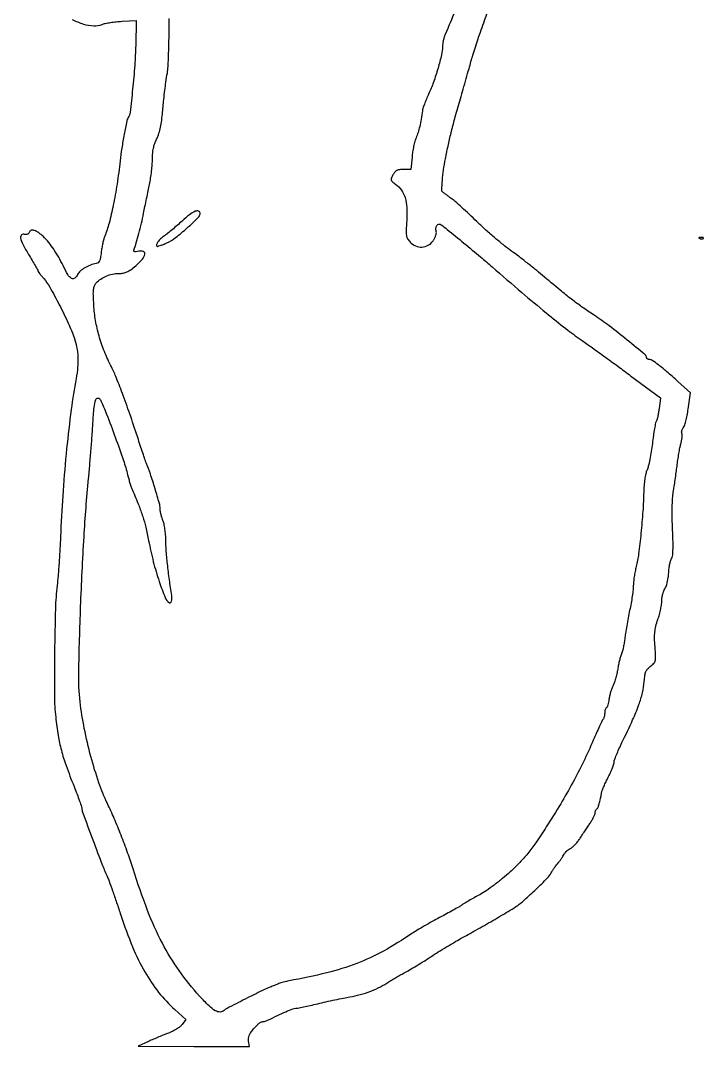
# Model space of a CAD drawing. Extents: x 1 to 402, y 0 to 1209.
# Drawn here: x 44 to 402, y 0 to 538 of the extents above; entities that cross this region are included whole.
import ezdxf

# ---------------------------------------------------------------- set-up
doc = ezdxf.new("R2010")
doc.units = 0

msp = doc.modelspace()

# ---------------------------------------------------------------- linework, layer by layer
for points in [[(271.626567, 542.597576, -0.002484), (266.40434, 530.216073, 0.027717), (265.86631, 528.736093, 0.018791), (265.412525, 527.00016, 0.018969), (265.10011, 525.285003, 0.035575), (265, 523.879757, -0.057137), (264.504447, 519.557369, -0.013831), (262.679963, 512.585705, -0.014814), (260.288027, 505.201117, -0.022943), (257.748105, 499, 0.008789), (256.572585, 496.346662, 0.009819), (255.535644, 493.749223, 0.009214), (254.738146, 491.507325, 0.050222), (254.453655, 490.252676, -0.010225), (253.813735, 485.810421, -0.015927), (253.062978, 482.0167, -0.018485), (252.191383, 478.794667, -0.028786), (251.181765, 476.10185, 0.037518), (250.531676, 474.271437, 0.014447), (249.897144, 471.648669, 0.014209), (249.369975, 468.752669, 0.017012), (249.044693, 466), (248.5, 459.5), (244.540436, 459.5, 0.027514), (242.388843, 459.381511, 0.090686), (241.032975, 458.975562, 0.105181), (240.020315, 458.154355, 0.044478), (239.040436, 456.69382, 0.024004), (238.176477, 454.923555, 0.169376), (238.110041, 453.982319, 0.150902), (238.639127, 453.14706, 0.017906), (240.37797, 451.767194, -0.078137), (243.482206, 448.62831, -0.080856), (245.429264, 444.723289, -0.063322), (246.329604, 439.622017, -0.028236), (246.273297, 432.787832, 0.006118), (245.989841, 427.389517, 0.048487), (246.131396, 424.894496, 0.094423), (246.735074, 423.197964, 0.056069), (248.024597, 421.473818, 0.103514), (250.909768, 419.455966, 0.113469), (254.266241, 418.851952, 0.115798), (257.497092, 419.775721, 0.111195), (260.0355, 422.049855, 0.035312), (260.831017, 423.352688, 0.036183), (261.427953, 424.744152, 0.038691), (261.761754, 426.021676, 0.10893), (261.726162, 426.939157, -0.086095), (261.573847, 428.747935, -0.137485), (262.118117, 430.189477, -0.204371), (263.149706, 430.798531, -0.189592), (264.345797, 430.5, -0.016624), (267.475172, 428.108304, -0.0011), (276.234394, 420.908153, -0.001738), (284.983414, 413.6328, -0.004966), (291, 408.491629, 0.002597), (306.62601, 395.010569, 0.004934), (319.364488, 384.351096, 0.006032), (329.684993, 376.092949, 0.014364), (337.598373, 370.273908, -0.003821), (342.686866, 366.694918, -0.00156), (349.550703, 361.755978, -0.001543), (356.89273, 356.403474, -0.001972), (363.623186, 351.42398), (379.205476, 339.800144), (378.506364, 334.150072, -0.010574), (378.18144, 331.913318, -0.013447), (377.782813, 329.865959, -0.011442), (377.367438, 328.183691, -0.100058), (377.024942, 327.5, 0.118014), (376.668694, 326.720998, 0.00497), (376.1081, 323.709375, 0.008328), (375.534371, 320.095495, 0.005803), (375.002339, 316, -0.009711), (374.412759, 311.723444, -0.010298), (373.667294, 307.55625, -0.009961), (372.881069, 303.999154, -0.045659), (372.199191, 302, 0.049201), (371.554109, 300.064047, 0.018451), (371.023352, 297.250008, 0.017199), (370.643513, 293.965358, 0.014886), (370.466746, 290.5, -0.012087), (370.011074, 280.463074, -0.007778), (369.020865, 268.854922, -0.007297), (367.772822, 258.073567, -0.028665), (366.527985, 251.5, 0.013278), (365.95369, 248.90642, 0.010488), (365.466321, 246.073747, 0.010633), (365.12482, 243.423367, 0.02576), (365.015621, 241.45318, -0.028), (364.887466, 239.314321, -0.007675), (364.445576, 235.965117, -0.007733), (363.826618, 232.177763, -0.007994), (363.09698, 228.45318, 0.005228), (362.317183, 224.586056, 0.004073), (361.54789, 220.367497, 0.004119), (360.895405, 216.424502, 0.00998), (360.495808, 213.5, -0.011151), (360.158145, 211.071201, -0.012244), (359.721095, 208.734838, -0.011723), (359.253, 206.761085, -0.058564), (358.838868, 205.703703, 0.050142), (358.410984, 204.663025, 0.010701), (357.891553, 202.775085, 0.011086), (357.382849, 200.551587, 0.010351), (356.960353, 198.256397, -0.015751), (356.488618, 195.840521, -0.012359), (355.830669, 193.253578, -0.012544), (355.098286, 190.876382, -0.029789), (354.40615, 189.160982, 0.024769), (353.74198, 187.561326, 0.014483), (353.098822, 185.587836, 0.014462), (352.568331, 183.570614, 0.02373), (352.250897, 181.833908, -0.018583), (351.988191, 180.308025, -0.024091), (351.628988, 178.934724, -0.022982), (351.231646, 177.84607, -0.156587), (350.865061, 177.416603, 0.135724), (350.532169, 177.057417, 0.043904), (350.254112, 176.380727, 0.040041), (350.063816, 175.537998, 0.035526), (350, 174.640983, -0.033512), (349.937754, 173.713329, -0.031185), (349.751951, 172.779226, -0.032657), (349.480294, 171.970294, -0.084538), (349.155576, 171.45, 0.0695), (348.668144, 170.718617, 0.002818), (347.301564, 167.841562, 0.004885), (345.731447, 164.400198, 0.003437), (344.02983, 160.5, -0.011105), (338.853733, 149.115679, -0.011882), (333.286956, 138.229669, -0.01127), (326.943822, 127.125517, -0.008226), (319.420422, 115.071861, -0.006602), (313.840889, 106.696157, -0.018929), (309.673822, 101.084208, -0.023203), (305.600803, 96.467915, -0.01509), (300.5, 91.509303, -0.013622), (296.535158, 88.074811, -0.01089), (292.086168, 84.5874, -0.01106), (287.817838, 81.534212, -0.026676), (284.5, 79.520648, 0.003999), (281.636719, 77.955949, 0.004097), (278.821875, 76.357994, 0.003973), (276.401492, 74.931829, 0.017148), (275, 74.024189, -0.020683), (273.511736, 73.075217, -0.003525), (270.593607, 71.407417, -0.003842), (267.135263, 69.497909, -0.003416), (263.510151, 67.564437, 0.006112), (259.664739, 65.486754, 0.004787), (255.542463, 63.141991, 0.004842), (251.748319, 60.886079, 0.011814), (249.010151, 59.132035, -0.022968), (234.022287, 49.995787, -0.033785), (220.033407, 43.513025, -0.031146), (204.472393, 38.628692, -0.016054), (184.5, 34.376586, 0.013737), (183.187118, 34.103426, 0.009554), (181.720313, 33.726209, 0.009644), (180.325521, 33.309819, 0.01959), (179.25, 32.91896, -0.001483), (178.225684, 32.504144, -0.000875), (177, 32.014497, -0.000876), (175.774219, 31.529783, -0.001501), (174.75, 31.130392, 0.022318), (170.660423, 29.336203, 0.002547), (161.643441, 24.833234, 0.001119), (152.092603, 19.97584, 0.070246), (150.55, 18.890804, -0.188825), (148.439508, 18.047855, -0.134406), (145.952922, 18.710587, -0.062402), (142.643838, 21.238309, -0.013838), (137.691995, 26.384476, -0.031), (126.93157, 39.786542, -0.033236), (118.182521, 54.118434, -0.028822), (110.486087, 71.169425, -0.015419), (102.873318, 93, 0.009704), (100.007074, 101.531705, 0.00771), (96.593009, 110.631411, 0.007791), (92.956428, 119.480014, 0.010973), (89.420028, 127.242919, -0.029911), (84.927256, 138.185185, -0.016803), (80.731835, 151.932908, -0.016388), (77.296553, 166.616571, -0.020229), (75.104547, 180.5, -0.034341), (74.365441, 196.052957, -0.004108), (75.377441, 230.481489, -0.005346), (77.146813, 267.090883, -0.009222), (79.506045, 297.5, 0.002411), (80.181768, 304.900958, 0.001785), (80.860257, 313.090532, 0.001803), (81.445507, 320.829233, 0.00406), (81.82043, 326.701811, -0.009275), (82.425522, 334.843279, -0.055228), (83.283756, 339.011149, -0.364967), (84.429029, 339.725169, -0.250089), (85.731842, 338.770206, -0.019677), (88.976846, 331.279331, -0.00532), (93.519439, 319.166943, -0.005221), (97.791491, 307.001973, -0.021419), (99.984915, 299.5, 0.008957), (100.551569, 297.365904, 0.007166), (101.235893, 295.0875, 0.007252), (101.930052, 292.997112, 0.018181), (102.513273, 291.5, -0.00716), (105.786169, 283.616736, -0.017398), (107.912271, 277.689455, -0.019281), (109.492866, 272.001651, -0.010884), (110.990551, 265, 0.015798), (113.465201, 253.962435, 0.018606), (116.521176, 243.697526, 0.014971), (119.661887, 235.264125, 0.159016), (121.997367, 232.501627, 0.349016), (122.569661, 232.569486, 0.123591), (123.019985, 233.32891, 0.068254), (123.227904, 234.677149, 0.043833), (123.11561, 236.258434, -0.006403), (121.898876, 244.550319, -0.006419), (120.895965, 252.864007, -0.006564), (120.202063, 260.217262, -0.020243), (120, 265.206188, 0.01868), (119.891058, 268.12117, 0.016972), (119.564451, 271.115309, 0.017464), (119.083944, 273.793636, 0.045866), (118.5, 275.654243, -0.02235), (117.926063, 277.221262, -0.017638), (117.442301, 278.961622, -0.017972), (117.107846, 280.612311, -0.041559), (117.005706, 281.872124, 0.069948), (116.63413, 284.557498, 0.0044), (114.375996, 292.23758, 0.007132), (111.911383, 299.957396, 0.017809), (109.83204, 305.5, -0.015754), (109.342798, 306.78798, -0.001476), (108.248829, 309.996875, -0.001893), (106.96988, 313.832798, -0.001487), (105.611714, 318, 0.004779), (101.605827, 330.021853, 0.006083), (97.670132, 341.029741, 0.006416), (94.129718, 350.202068, 0.022188), (91.501685, 356, -0.022603), (87.818169, 364.144464, -0.025229), (85.033465, 372.298403, -0.02626), (83.176128, 380.371068, -0.029659), (82.268794, 388.272337, -0.00587), (82.029743, 393.790659, -0.034553), (82.138373, 396.684163, -0.068454), (82.600001, 398.543955, -0.089128), (83.52694, 400.029768, -0.059962), (85.880765, 402.075368, -0.049758), (88.801089, 403.65651, -0.048511), (92.056594, 404.663045, -0.050376), (95.403638, 405.006456, 0.04245), (97.713278, 405.206568, 0.065256), (99.626865, 405.801871, 0.051737), (101.615183, 406.981094, 0.017482), (104.25, 409.084262, 0.031994), (107.724674, 412.470993, 0.130645), (109.059459, 415.07011, 0.375624), (108.299916, 416.447255, 0.137236), (105.894508, 416.628902, -0.017872), (104.428933, 416.389898, -0.089714), (103.602388, 416.433774, -0.246229), (103.253923, 416.736232, -0.183681), (103.248852, 417.253902, 0.015549), (104.523331, 421.068786, 0.007816), (105.90586, 425.955743, 0.007509), (107.238262, 431.283764, 0.00818), (108.370102, 436.5, -0.000739), (109.092523, 440.086064, -0.000468), (109.944733, 444.264238, -0.00047), (110.789416, 448.366162, -0.000869), (111.484707, 451.697405, 0.014005), (112.065318, 454.897279, 0.00949), (112.554883, 458.570225, 0.009567), (112.89277, 462.139076, 0.018818), (113, 464.987244, -0.020928), (113.126682, 468.012566, -0.031058), (113.511939, 470.636275, -0.033848), (114.183947, 473.012916, -0.033332), (115.173221, 475.289838, 0.04052), (116.167387, 477.670978, 0.022174), (117.01213, 480.721142, 0.019313), (117.699003, 484.347037, 0.013281), (118.208347, 488.5, -0.001403), (118.961474, 496.138177, -0.004821), (119.512105, 501.090487, -0.006385), (120.070476, 505.259395, -0.004312), (120.808971, 510, 0.028317), (121.168786, 513.364338, 0.003608), (121.479753, 520.640625, 0.004217), (121.71389, 529.290613, 0.003498), (121.821009, 538.5, -0.003653)], [(70.971341, 538.142712, 0.051773), (76.838899, 535.676267, 0.059687), (82.237963, 534.720316, 0.11343), (86.564417, 535.462468, -0.046354), (88.250184, 535.989739, -0.013284), (90.943637, 536.49081, -0.013249), (94.02693, 536.896633, -0.013716), (97.091923, 537.132925), (104.5, 537.5), (104.212336, 524.5, -0.012881), (103.71506, 514.123006, -0.007383), (102.608432, 501.638669, -0.003349), (101.263858, 489.450602, -0.109687), (100.295117, 486.668492, 0.087916), (99.516828, 484.709643, 0.004417), (98.183465, 477.922315, 0.007788), (96.932475, 470.615689, 0.010658), (96.049529, 464, -0.009754), (94.44469, 451.807278, -0.012678), (92.475143, 440.715195, -0.014035), (90.283314, 431.318387, -0.033115), (87.997785, 424.5, 0.031589), (87.480464, 422.972164, 0.011764), (86.941832, 420.769174, 0.011602), (86.465585, 418.333137, 0.01376), (86.132946, 416.012083, -0.013663), (85.720954, 413.133387, -0.063962), (85.231753, 411.536264, -0.121679), (84.529536, 410.644692, -0.125134), (83.5, 410.194148, 0.050495), (80.499387, 409.381636, 0.042616), (77.536696, 407.948572, 0.044711), (75.106324, 406.194839, 0.107622), (73.784858, 404.427161, -0.121475), (72.273534, 402.516755, -0.312303), (70.603463, 402.425932, -0.12289), (68.650208, 404.419594, -0.021338), (66.158548, 409.114255, 0.035551), (61.243008, 417.772698, 0.052761), (55.676599, 424.478235, 0.091703), (51.018515, 427.594645, 0.426078), (48.350191, 426.470199, -0.097268), (47.986332, 425.890267, -0.106659), (47.440495, 425.513608, -0.099771), (46.757065, 425.380312, -0.07541), (46, 425.5, 0.259316), (44.410367, 425.177563, 0.270528), (43.887008, 423.67327, 0.071971), (45.068141, 420.305247, 0.016211), (48.058058, 415.002427, -0.002806), (49.952206, 411.844013, -0.004348), (51.548305, 409.094131, -0.001442), (52.8978, 406.705839, -0.128561), (53, 406.314932, 0.156681), (53.110981, 405.969466, 0.006549), (53.887482, 404.915071, 0.010774), (54.863634, 403.681463, 0.007393), (56.021216, 402.323055, -0.052399), (59.179198, 397.860324, -0.008864), (64.131281, 388.651711, -0.010329), (68.895273, 378.914574, -0.024099), (71.951084, 371.398851, -0.037129), (73.280241, 366.477036, -0.035303), (73.895593, 361.328779, -0.033185), (73.797214, 355.852286, -0.025784), (72.989856, 349.946511, 0.014504), (70.403359, 333.755893, 0.007323), (68.03639, 313.221472, 0.007087), (66.134023, 291.140729, 0.008126), (64.959113, 270, -0.003742), (64.593429, 262.183892, -0.003249), (64.095577, 253.996875, -0.00327), (63.548209, 246.590809, -0.009588), (63.040052, 241.5, 0.022905), (62.154098, 229.362239, 0.004051), (61.7214, 206.540571, 0.00384), (61.648935, 183.710406, 0.02636), (62.291029, 172.5, 0.013133), (63.606225, 162.902435, 0.024174), (65.255228, 155.195648, 0.02163), (67.768248, 147.139732, 0.008428), (71.905783, 136.229902, -0.00396), (73.474369, 132.202774, -0.005657), (74.797324, 128.603052, -0.003237), (75.856709, 125.55406, -0.082167), (76, 124.687996, 0.088967), (76.333631, 122.82781, 0.000667), (81.767456, 108.226573, 0.002232), (86.844766, 94.821648, 0.01795), (89.426545, 88.756268, -0.022878), (90.293075, 86.66355, -0.002286), (92.111224, 81.560333, -0.002871), (94.21636, 75.453042, -0.002278), (96.422521, 68.832099, 0.018513), (102.558713, 52.233742, 0.032138), (109.019003, 39.04159, 0.037576), (116.258219, 28.339919, 0.042903), (124.732879, 19.344877), (130.5, 14.189755), (128.5, 11.509982, -0.063479), (127.382829, 10.353099, -0.026567), (125.619988, 9.086726, -0.025736), (123.563306, 7.913606, -0.030112), (121.5, 7.024913, 0.007662), (119.190407, 6.150784, 0.004058), (116.353125, 5.000214, 0.004037), (113.469494, 3.776125, 0.006237), (111, 2.667415), (105.5, 0.115212), (134.725, 0.057606), (163.95, 0), (163.421698, 2.75, -0.068158), (163.339786, 4.274109, -0.074589), (163.679162, 5.715019, -0.056661), (164.523826, 7.285655, -0.022077), (166.019502, 9.25, -0.02093), (167.321995, 10.685763, -0.026176), (168.650539, 11.898437, -0.025984), (169.839988, 12.775813, -0.14694), (170.586373, 13, 0.046205), (171.262026, 13.06257, 0.021946), (172.11399, 13.260769, 0.021537), (172.993253, 13.547786, 0.028509), (173.763569, 13.887723, -0.007289), (178.577787, 16.261037, -0.010204), (182.950824, 18.229832, -0.00802), (186.603166, 19.716578, -0.092902), (188.115384, 20, 0.048389), (189.160998, 20.10143, 0.003164), (192.143797, 20.705244, 0.004573), (195.693769, 21.481244, 0.003396), (199.601031, 22.400831, -0.004336), (203.903091, 23.404806, -0.003267), (208.648428, 24.436408, -0.003302), (213.122346, 25.347618, -0.007614), (216.5, 25.959075, 0.028013), (221.853652, 27.155544, 0.023291), (227.388065, 29.004696, 0.023802), (232.558099, 31.292597, 0.035704), (236.800229, 33.810142, -0.015108), (238.207047, 34.725352, -0.005012), (240.322567, 35.983491, -0.004985), (242.696308, 37.331698, -0.005649), (245, 38.576082, 0.011191), (247.696131, 40.071286, 0.004284), (251.38125, 42.266741, 0.00424), (255.342696, 44.719272, 0.005197), (259, 47.080125, -0.005562), (262.765235, 49.506749, -0.003893), (267.059375, 52.160678, -0.003928), (271.21408, 54.639476, -0.008166), (274.5, 56.493681, 0.004084), (282.508873, 60.927191, 0.002922), (291.39748, 66.011701, 0.002479), (299.465997, 70.743498, 0.015385), (303.516785, 73.317832, 0.031735), (307.947876, 76.759254, 0.010216), (314.071461, 82.398231, 0.007799), (319.913624, 88.180561, 0.074493), (321.964155, 91.015269, -0.021567), (322.601453, 92.126653, -0.01216), (323.463883, 93.420036, -0.01212), (324.399198, 94.685077, -0.019404), (325.26406, 95.712513, 0.018922), (326.117844, 96.724809, 0.012704), (327.018659, 97.941261, 0.012806), (327.831879, 99.165351, 0.024578), (328.408805, 100.192806, -0.051398), (329.014459, 101.147778, -0.031385), (329.906108, 102.142819, -0.031238), (330.924734, 103.02714, -0.047534), (331.918342, 103.646609, 0.061706), (333.011417, 104.371768, 0.022722), (334.362611, 105.641782, 0.022114), (335.727986, 107.177642, 0.024757), (336.898635, 108.773208, -0.000386), (338.0931, 110.579559, -0.000218), (339.543661, 112.76744, -0.000218), (341.008447, 114.972595, -0.000358), (342.25, 116.83702, 0.01496), (343.302839, 118.522747, 0.017692), (344.192187, 120.178182, 0.016736), (344.840139, 121.613149, 0.097979), (345, 122.421111, -0.054689), (345.065762, 123.020555, -0.049319), (345.26045, 123.613807, -0.052423), (345.54697, 124.113755, -0.098331), (345.886637, 124.429938, 0.154372), (346.445021, 125.078401, 0.030914), (346.964197, 126.533292, 0.01738), (347.585396, 129.005285, 0.003018), (348.567762, 133.720436, -0.051806), (348.80667, 134.484935, -0.004253), (349.650434, 136.400472, -0.005666), (350.704664, 138.670644, -0.004333), (351.907177, 141.130158, 0.01046), (353.091388, 143.629387, 0.012705), (354.091483, 146.02035, 0.01131), (354.831268, 148.058766, 0.08156), (355, 149.086282, -0.087715), (355.192962, 150.17776, -0.007904), (356.189304, 152.779122, -0.010079), (357.498124, 155.859827, -0.007707), (359.048695, 159.17656, 0.005976), (364.669113, 171.091145, 0.019962), (367.946147, 179.088328, 0.029687), (369.813232, 185.353554, 0.038257), (370.733043, 191.287114, -0.01613), (371.088028, 194.513799, -0.064521), (371.618459, 196.425212, -0.087652), (372.528009, 197.830539, -0.046254), (374.082535, 199.219142, 0.043853), (375.811744, 200.748944, 0.135225), (376.539884, 202.113939, 0.068321), (376.713364, 204.155051, 0.005779), (376.379415, 209.432028, -0.012722), (376.158798, 213.901999, -0.032273), (376.290864, 217.148901, -0.035998), (376.82624, 220.139533, -0.019594), (377.887572, 223.718455, 0.016165), (378.696311, 226.37857, 0.013798), (379.379474, 229.229143, 0.014017), (379.856582, 231.857076, 0.037909), (380, 233.745948, -0.035667), (380.115981, 235.36976, -0.028079), (380.464245, 237.098884, -0.028831), (380.973712, 238.67554, -0.060279), (381.580407, 239.811335, 0.073488), (382.215914, 241.08028, 0.021395), (382.810636, 243.189706, 0.021005), (383.284229, 245.652042, 0.02105), (383.549126, 248.143686, -0.015855), (383.781715, 250.571018, -0.018884), (384.159511, 252.839888, -0.017954), (384.614047, 254.708076, -0.104921), (385.081744, 255.598495, 0.14891), (385.600479, 256.835489, 0.016989), (385.806887, 259.890743, 0.014947), (385.822704, 264.296879, 0.004992), (385.588853, 270.73865, -0.007688), (385.405395, 276.67497, -0.008893), (385.418216, 282.332543, -0.009374), (385.607199, 287.200845, -0.028264), (385.985145, 290.5, 0.004822), (386.445785, 293.337605, 0.002358), (386.981006, 296.963067, 0.002339), (387.502091, 300.737883, 0.00339), (387.924027, 304.076398, -0.00687), (388.35095, 307.275253, -0.005934), (388.885116, 310.621768, -0.005981), (389.441716, 313.644236, -0.017241), (389.924418, 315.719311, 0.020073), (390.301861, 317.384562, 0.021966), (390.531141, 319.025493, 0.022071), (390.602799, 320.435834, 0.093531), (390.452198, 321.263974, -0.096148), (390.334361, 321.931604, -0.061723), (390.444708, 322.712979, -0.05897), (390.753766, 323.48365, -0.067911), (391.223221, 324.121061, 0.116247), (391.810353, 325.102846, 0.01349), (392.524817, 327.582506, 0.015633), (393.212412, 330.624613, 0.012175), (393.774953, 333.968321), (394.988442, 342.436642), (388.319442, 348.468321, 0.006083), (382.604057, 353.512479, 0.014729), (378.230904, 357.059542, 0.014966), (374.898203, 359.449293, 0.143447), (373.25, 359.97218, -0.064029), (372.772105, 360.044473, -0.080452), (372.367188, 360.234397, -0.096231), (372.096004, 360.50864, -0.148047), (372, 360.825767, 0.223708), (371.261838, 362.393033, 0.002414), (361.820947, 370.11582, 0.008184), (352.376169, 377.51328, 0.015541), (344.5, 383.100396, -0.006439), (337.920197, 387.590153, -0.011348), (332.620564, 391.489678, -0.008743), (326.655663, 396.259614, -0.002374), (317.391133, 404.012018, 0.005539), (313.404451, 407.305333, 0.003677), (308.76177, 410.998731, 0.003701), (304.200501, 414.518725, 0.007205), (300.5, 417.24778, -0.014772), (296.759668, 420.094585, -0.006786), (292.049266, 424.011544, -0.006714), (287.200504, 428.270139, -0.009228), (282.965586, 432.235762, 0.004503), (279.02447, 435.996792, 0.004683), (275.067015, 439.636877, 0.004515), (271.587063, 442.721525, 0.020315), (269.465586, 444.421693, -0.0004), (267.914635, 445.566292, -0.000568), (266.536855, 446.587219, -0.000318), (265.374205, 447.451931, -0.00824), (265.064133, 447.690894, -0.24305), (264.593021, 448.7434, -0.007208), (264.944027, 453.72069, -0.013996), (265.578285, 459.319194, -0.013094), (266.535815, 465, -0.00554), (268.113537, 472.616691, -0.007171), (269.738029, 479.564969, -0.006374), (271.709095, 487.072142, -0.003205), (274.378531, 496.5, 0.000592), (275.864037, 501.643768, 0.000476), (277.449542, 507.178125, 0.000481), (278.904553, 512.293965, 0.001233), (279.944874, 516, -0.0063), (280.950519, 519.447859, -0.003454), (282.264653, 523.646875, -0.003441), (283.657874, 527.892307, -0.005487), (284.913594, 531.5, 0.006782), (288.208745, 541.046591, 0.006581)]]:
    msp.add_lwpolyline(points, format="xyb")
for points in [[(128.5, 432.432999, -0.005769), (125.965627, 430.17336, -0.005329), (123.312412, 427.911432, -0.005326), (120.906489, 425.947287, -0.01765), (119.265659, 424.728929, 0.031502), (117.241423, 423.137093, 0.055356), (115.821706, 421.553311, 0.080694), (115.15241, 420.199663, 0.277713), (115.379128, 419.287538, 0.274466), (115.726249, 419.19903, 0.009767), (117.093524, 419.630403, 0.015587), (118.741909, 420.243942, 0.009993), (120.616868, 421.05324, 0.058385), (125.106619, 423.769612, 0.017707), (131.223334, 428.881496, 0.011378), (137.025765, 434.333934, 0.201079), (138, 436.658507, 0.339819), (137.195778, 437.705172, 0.171401), (135.438188, 437.566014, 0.061128), (132.466852, 435.782416, 0.019245)], [(399.8125, 423.316886, 0.051402), (400.359369, 423.160852, 0.05415), (400.916927, 423.123424, 0.060344), (401.402231, 423.202593, 0.126455), (401.729167, 423.395833, 0.296942), (401.77538, 423.614691, 0.208169), (401.592839, 423.799335, 0.077125), (401.112848, 423.910055, 0.028489), (400.416667, 423.921053, 0.018894), (399.670344, 423.862007, 0.168741), (399.37858, 423.720685, 0.470617), (399.395823, 423.538436, 0.054073)]]:
    msp.add_lwpolyline(points, format="xyb", close=True)

doc.saveas('drawing.dxf')
